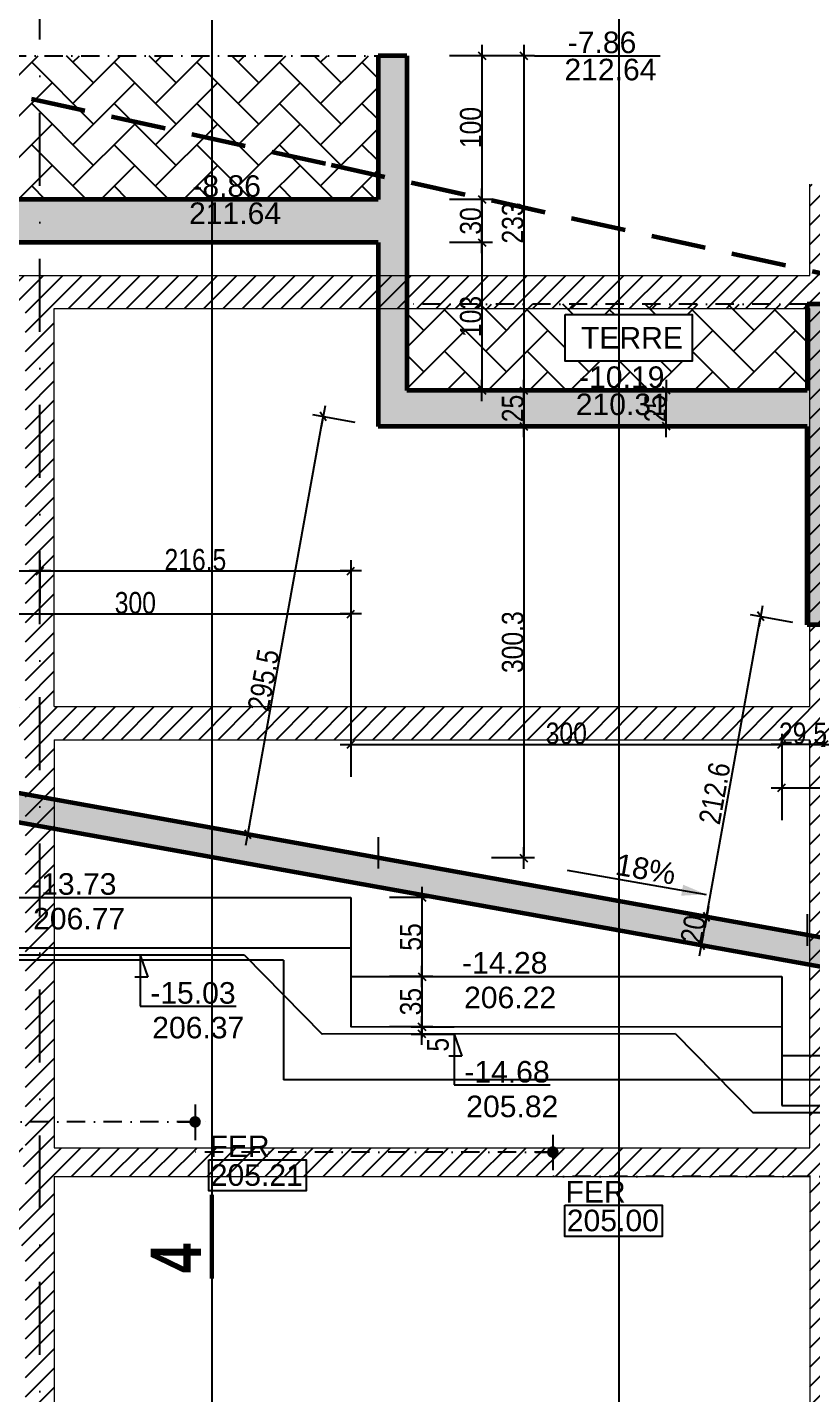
# Model space of a CAD drawing. Header units: millimetres. Extents: x -26249 to 60250, y -21218 to 23336.
# Drawn here: x 16061 to 16607, y 1401 to 2352 of the extents above; entities that cross this region are included whole.
import ezdxf
from ezdxf.enums import TextEntityAlignment as Align

# ---------------------------------------------------------------- set-up
doc = ezdxf.new("R2010")
doc.units = ezdxf.units.MM
doc.linetypes.add('CACHEX2', pattern=[19.05, 12.7, -6.35])
doc.linetypes.add('TIRETPTX2', pattern=[50.8, 25.4, -12.7, 0, -12.7])
for name, color, linetype in [('01-coupe soussol', 253, 'Continuous'), ('01_cote_gen', 4, 'Continuous'), ('01_linteaux', 2, 'Continuous'), ('01_poch_BN', 9, 'Continuous'), ('01_poch_murs', 253, 'Continuous'), ('01_texte', 230, 'Continuous'), ('AA_COTES', 2, 'Continuous')]:
    doc.layers.add(name, color=color, linetype=linetype)
doc.layers.add('01_murs_coup', color=5, linetype='Continuous', lineweight=60)
doc.styles.add('impact', font='impact.ttf')
doc.styles.add('MATTE_TXT', font='arial.ttf')
doc.styles.add('STYLE2', font='ARIALN.TTF')
doc.dimstyles.new('JB50', dxfattribs={"dimscale": 0.1, "dimtxt": 150, "dimasz": 15, "dimexe": 0.1, "dimexo": 0.1, "dimgap": 0.09, "dimtad": 1, "dimdec": 1, "dimdsep": 46, "dimtxsty": 'STYLE2', "dimblk1": 'BOND_G', "dimblk2": 'BOND_D', "dimsah": 1, "dimcen": 1.5, "dimdle": 0.01, "dimse1": 1, "dimse2": 1, "dimclrd": 4, "dimclre": 2, "dimclrt": 6, "dimazin": 2, "dimtfac": 2.333333, "dimtdec": 1, "dimtix": 1, "dimtmove": 2, "dimatfit": 3, "dimldrblk": 'BOND_G', "dimfxl": 1, "dimtolj": 1, "dimtzin": 0, "dimarcsym": 0})

# ---------------------------------------------------------------- blocks, each defined once
blk = doc.blocks.new('BOND_G')
at = {"layer": 'AA_COTES', "color": 0}
for p, q in [((0, -5), (0, 15)), ((5, 0), (-5, 0)), ((1.77, 1.77), (-1.77, -1.77))]:
    blk.add_line(p, q, dxfattribs=at)
blk = doc.blocks.new('BOND_D')
at = {"layer": 'AA_COTES', "color": 0}
for p, q in [((5, 0), (-5, 0)), ((-1.77, -1.77), (1.77, 1.77)), ((0, 5), (0, -15))]:
    blk.add_line(p, q, dxfattribs=at)
blk = doc.blocks.new('*D996')
at = {"layer": '01_cote_gen', "color": 4, "lineweight": -2, "transparency": 16777216}
blk.add_line((15987.55, 1943.68), (16284.55, 1943.68), dxfattribs=at)
at = {"layer": 'Defpoints', "color": 0, "transparency": 16777216}
for p in [(15986.05, 1951.14), (16286.05, 1943.68), (16286.05, 1746.33)]:
    blk.add_point(p, dxfattribs=at)
at = {"layer": '01_cote_gen', "color": 4, "lineweight": -2, "transparency": 16777216, "xscale": 1.5, "yscale": 1.5, "zscale": 1.5, "rotation": 180}
blk.add_blockref('BOND_G', (15986.05, 1943.68), dxfattribs=at)
at = {"layer": '01_cote_gen', "color": 4, "lineweight": -2, "transparency": 16777216, "xscale": 1.5, "yscale": 1.5, "zscale": 1.5}
blk.add_blockref('BOND_D', (16286.05, 1943.68), dxfattribs=at)
at = {"layer": '01_cote_gen', "color": 6, "transparency": 16777216, "insert": (16136.05, 1951.34), "char_height": 15, "attachment_point": 5, "style": 'STYLE2'}
blk.add_mtext('\\A1;300', dxfattribs=at)
blk = doc.blocks.new('*D999')
at = {"layer": '01_cote_gen', "color": 4, "lineweight": -2, "transparency": 16777216}
blk.add_line((16287.55, 1852.82), (16584.55, 1852.82), dxfattribs=at)
at = {"layer": 'Defpoints', "color": 0, "transparency": 16777216}
for p in [(16286.05, 1921.18), (16586.05, 1852.82), (16586.05, 1691.46)]:
    blk.add_point(p, dxfattribs=at)
at = {"layer": '01_cote_gen', "color": 4, "lineweight": -2, "transparency": 16777216, "xscale": 1.5, "yscale": 1.5, "zscale": 1.5, "rotation": 180}
blk.add_blockref('BOND_G', (16286.05, 1852.82), dxfattribs=at)
at = {"layer": '01_cote_gen', "color": 4, "lineweight": -2, "transparency": 16777216, "xscale": 1.5, "yscale": 1.5, "zscale": 1.5}
blk.add_blockref('BOND_D', (16586.05, 1852.82), dxfattribs=at)
at = {"layer": '01_cote_gen', "color": 6, "transparency": 16777216, "insert": (16436.05, 1860.48), "char_height": 15, "attachment_point": 5, "style": 'STYLE2'}
blk.add_mtext('\\A1;300', dxfattribs=at)
blk = doc.blocks.new('*D1000')
at = {"layer": '01_cote_gen', "color": 4, "lineweight": -2, "transparency": 16777216}
blk.add_line((16587.55, 1822.71), (16884.55, 1822.71), dxfattribs=at)
at = {"layer": 'Defpoints', "color": 0, "transparency": 16777216}
for p in [(16586.05, 1830.32), (16886.05, 1822.71), (16886.05, 1636.6)]:
    blk.add_point(p, dxfattribs=at)
at = {"layer": '01_cote_gen', "color": 4, "lineweight": -2, "transparency": 16777216, "xscale": 1.5, "yscale": 1.5, "zscale": 1.5, "rotation": 180}
blk.add_blockref('BOND_G', (16586.05, 1822.71), dxfattribs=at)
at = {"layer": '01_cote_gen', "color": 4, "lineweight": -2, "transparency": 16777216, "xscale": 1.5, "yscale": 1.5, "zscale": 1.5}
blk.add_blockref('BOND_D', (16886.05, 1822.71), dxfattribs=at)
at = {"layer": '01_cote_gen', "color": 6, "transparency": 16777216, "insert": (16757.89, 1830.38), "char_height": 15, "attachment_point": 5, "style": 'STYLE2'}
blk.add_mtext('\\A1;300', dxfattribs=at)
blk = doc.blocks.new('*D1022')
at = {"layer": '01_cote_gen', "color": 4, "lineweight": -2, "transparency": 16777216}
for p, q in [((16584.55, 1852.82), (16583.05, 1852.82)), ((16615.65, 1852.82), (16586.05, 1852.82)), ((16617.15, 1852.82), (16618.65, 1852.82))]:
    blk.add_line(p, q, dxfattribs=at)
at = {"layer": 'Defpoints', "color": 0, "transparency": 16777216}
for p in [(16586.05, 1852.82), (16586.05, 1831.3), (16615.65, 1831.3)]:
    blk.add_point(p, dxfattribs=at)
at = {"layer": '01_cote_gen', "color": 4, "lineweight": -2, "transparency": 16777216, "xscale": 1.5, "yscale": 1.5, "zscale": 1.5}
blk.add_blockref('BOND_D', (16586.05, 1852.82), dxfattribs=at)
at = {"layer": '01_cote_gen', "color": 4, "lineweight": -2, "transparency": 16777216, "xscale": 1.5, "yscale": 1.5, "zscale": 1.5, "rotation": 180}
blk.add_blockref('BOND_G', (16615.65, 1852.82), dxfattribs=at)
at = {"layer": '01_cote_gen', "color": 6, "transparency": 16777216, "insert": (16600.85, 1860.48), "char_height": 15, "attachment_point": 5, "style": 'STYLE2'}
blk.add_mtext('\\A1;29.5', dxfattribs=at)
blk = doc.blocks.new('*D1024')
at = {"layer": '01_cote_gen', "color": 4, "lineweight": -2, "transparency": 16777216}
blk.add_line((15987.55, 1973.64), (16068.15, 1973.64), dxfattribs=at)
at = {"layer": 'Defpoints', "color": 0, "transparency": 16777216}
for p in [(16069.65, 1973.64), (15986.05, 1921.18), (16069.65, -215.43)]:
    blk.add_point(p, dxfattribs=at)
at = {"layer": '01_cote_gen', "color": 4, "lineweight": -2, "transparency": 16777216, "xscale": 1.5, "yscale": 1.5, "zscale": 1.5, "rotation": 180}
blk.add_blockref('BOND_G', (15986.05, 1973.64), dxfattribs=at)
at = {"layer": '01_cote_gen', "color": 4, "lineweight": -2, "transparency": 16777216, "xscale": 1.5, "yscale": 1.5, "zscale": 1.5}
blk.add_blockref('BOND_D', (16069.65, 1973.64), dxfattribs=at)
at = {"layer": '01_cote_gen', "color": 6, "transparency": 16777216, "insert": (16027.85, 1981.31), "char_height": 15, "attachment_point": 5, "style": 'STYLE2'}
blk.add_mtext('\\A1;83.5', dxfattribs=at)
blk = doc.blocks.new('*D1025')
at = {"layer": '01_cote_gen', "color": 4, "lineweight": -2, "transparency": 16777216}
blk.add_line((16071.15, 1973.64), (16284.55, 1973.64), dxfattribs=at)
at = {"layer": 'Defpoints', "color": 0, "transparency": 16777216}
for p in [(16286.05, 1973.64), (16069.65, 1966.14), (16286.05, 1910)]:
    blk.add_point(p, dxfattribs=at)
at = {"layer": '01_cote_gen', "color": 4, "lineweight": -2, "transparency": 16777216, "xscale": 1.5, "yscale": 1.5, "zscale": 1.5, "rotation": 180}
blk.add_blockref('BOND_G', (16069.65, 1973.64), dxfattribs=at)
at = {"layer": '01_cote_gen', "color": 4, "lineweight": -2, "transparency": 16777216, "xscale": 1.5, "yscale": 1.5, "zscale": 1.5}
blk.add_blockref('BOND_D', (16286.05, 1973.64), dxfattribs=at)
at = {"layer": '01_cote_gen', "color": 6, "transparency": 16777216, "insert": (16177.85, 1981.31), "char_height": 15, "attachment_point": 5, "style": 'STYLE2'}
blk.add_mtext('\\A1;216.5', dxfattribs=at)
blk = doc.blocks.new('*D1035')
at = {"layer": '01_cote_gen', "color": 4, "lineweight": -2, "transparency": 16777216}
blk.add_line((16335.59, 1744.83), (16335.59, 1692.83), dxfattribs=at)
at = {"layer": 'Defpoints', "color": 0, "transparency": 16777216}
for p in [(16286.05, 1746.33), (16286.08, 1691.33), (16335.59, 1691.33)]:
    blk.add_point(p, dxfattribs=at)
at = {"layer": '01_cote_gen', "color": 4, "lineweight": -2, "transparency": 16777216, "xscale": 1.5, "yscale": 1.5, "zscale": 1.5}
for name, p, rotation in [('BOND_G', (16335.59, 1746.33), 90), ('BOND_D', (16335.59, 1691.33), 270)]:
    blk.add_blockref(name, p, dxfattribs=dict(at, rotation=rotation))
at = {"layer": '01_cote_gen', "color": 6, "transparency": 16777216, "insert": (16327.95, 1718.83), "char_height": 15, "attachment_point": 5, "rotation": 90, "style": 'STYLE2'}
blk.add_mtext('\\A1;55', dxfattribs=at)
blk = doc.blocks.new('*D1033')
at = {"layer": '01_cote_gen', "color": 4, "lineweight": -2, "transparency": 16777216}
blk.add_line((16335.59, 1689.83), (16335.59, 1657.83), dxfattribs=at)
at = {"layer": 'Defpoints', "color": 0, "transparency": 16777216}
for p in [(16321.78, 1691.33), (16326.03, 1656.33), (16335.59, 1656.33)]:
    blk.add_point(p, dxfattribs=at)
at = {"layer": '01_cote_gen', "color": 4, "lineweight": -2, "transparency": 16777216, "xscale": 1.5, "yscale": 1.5, "zscale": 1.5}
for name, p, rotation in [('BOND_G', (16335.59, 1691.33), 90), ('BOND_D', (16335.59, 1656.33), 270)]:
    blk.add_blockref(name, p, dxfattribs=dict(at, rotation=rotation))
at = {"layer": '01_cote_gen', "color": 6, "transparency": 16777216, "insert": (16327.92, 1673.83), "char_height": 15, "attachment_point": 5, "rotation": 90, "style": 'STYLE2'}
blk.add_mtext('\\A1;35', dxfattribs=at)
blk = doc.blocks.new('*D1034')
at = {"layer": '01_cote_gen', "color": 4, "lineweight": -2, "transparency": 16777216}
blk.add_line((16335.59, 1652.83), (16335.59, 1654.83), dxfattribs=at)
at = {"layer": 'Defpoints', "color": 0, "transparency": 16777216}
for p in [(16335.59, 1656.33), (16340.86, 1656.33), (16340.86, 1651.33)]:
    blk.add_point(p, dxfattribs=at)
at = {"layer": '01_cote_gen', "color": 4, "lineweight": -2, "transparency": 16777216, "xscale": 1.5, "yscale": 1.5, "zscale": 1.5}
for name, p, rotation in [('BOND_D', (16335.59, 1656.33), 90), ('BOND_G', (16335.59, 1651.33), 270)]:
    blk.add_blockref(name, p, dxfattribs=dict(at, rotation=rotation))
at = {"layer": '01_cote_gen', "color": 6, "transparency": 16777216, "insert": (16346.8, 1643.88), "char_height": 15, "attachment_point": 5, "rotation": 90, "style": 'STYLE2'}
blk.add_mtext('\\A1;5', dxfattribs=at)
blk = doc.blocks.new('*D1038')
at = {"layer": '01_cote_gen', "color": 4, "lineweight": -2, "transparency": 16777216}
blk.add_line((16635.59, 1689.96), (16635.59, 1637.96), dxfattribs=at)
at = {"layer": 'Defpoints', "color": 0, "transparency": 16777216}
for p in [(16586.05, 1691.46), (16586.08, 1636.46), (16635.59, 1636.46)]:
    blk.add_point(p, dxfattribs=at)
at = {"layer": '01_cote_gen', "color": 4, "lineweight": -2, "transparency": 16777216, "xscale": 1.5, "yscale": 1.5, "zscale": 1.5}
for name, p, rotation in [('BOND_G', (16635.59, 1691.46), 90), ('BOND_D', (16635.59, 1636.46), 270)]:
    blk.add_blockref(name, p, dxfattribs=dict(at, rotation=rotation))
at = {"layer": '01_cote_gen', "color": 6, "transparency": 16777216, "insert": (16627.95, 1663.96), "char_height": 15, "attachment_point": 5, "rotation": 90, "style": 'STYLE2'}
blk.add_mtext('\\A1;55', dxfattribs=at)
blk = doc.blocks.new('*D1126')
at = {"layer": '01_cote_gen', "color": 4, "lineweight": -2, "transparency": 16777216}
blk.add_line((16406.45, 2330.67), (16406.45, 2100.67), dxfattribs=at)
at = {"layer": 'Defpoints', "color": 0, "transparency": 16777216}
for p in [(16325.09, 2332.17), (16377.29, 2099.17), (16406.45, 2099.17)]:
    blk.add_point(p, dxfattribs=at)
at = {"layer": '01_cote_gen', "color": 4, "lineweight": -2, "transparency": 16777216, "xscale": 1.5, "yscale": 1.5, "zscale": 1.5}
for name, p, rotation in [('BOND_G', (16406.45, 2332.17), 90), ('BOND_D', (16406.45, 2099.17), 270)]:
    blk.add_blockref(name, p, dxfattribs=dict(at, rotation=rotation))
at = {"layer": '01_cote_gen', "color": 6, "transparency": 16777216, "insert": (16398.78, 2215.75), "char_height": 15, "attachment_point": 5, "rotation": 90, "style": 'STYLE2'}
blk.add_mtext('\\A1;233', dxfattribs=at)
blk = doc.blocks.new('*D1127')
at = {"layer": '01_cote_gen', "color": 4, "lineweight": -2, "transparency": 16777216}
blk.add_line((16377.29, 2330.67), (16377.29, 2233.67), dxfattribs=at)
at = {"layer": 'Defpoints', "color": 0, "transparency": 16777216}
for p in [(16325.09, 2332.17), (16305.09, 2232.17), (16377.29, 2232.17)]:
    blk.add_point(p, dxfattribs=at)
at = {"layer": '01_cote_gen', "color": 4, "lineweight": -2, "transparency": 16777216, "xscale": 1.5, "yscale": 1.5, "zscale": 1.5}
for name, p, rotation in [('BOND_G', (16377.29, 2332.17), 90), ('BOND_D', (16377.29, 2232.17), 270)]:
    blk.add_blockref(name, p, dxfattribs=dict(at, rotation=rotation))
at = {"layer": '01_cote_gen', "color": 6, "transparency": 16777216, "insert": (16369.62, 2282.17), "char_height": 15, "attachment_point": 5, "rotation": 90, "style": 'STYLE2'}
blk.add_mtext('\\A1;100', dxfattribs=at)
blk = doc.blocks.new('*D1128')
at = {"layer": '01_cote_gen', "color": 4, "lineweight": -2, "transparency": 16777216}
blk.add_line((16377.29, 2230.67), (16377.29, 2203.67), dxfattribs=at)
at = {"layer": 'Defpoints', "color": 0, "transparency": 16777216}
for p in [(16354.79, 2232.17), (16305.09, 2202.17), (16377.29, 2202.17)]:
    blk.add_point(p, dxfattribs=at)
at = {"layer": '01_cote_gen', "color": 4, "lineweight": -2, "transparency": 16777216, "xscale": 1.5, "yscale": 1.5, "zscale": 1.5}
for name, p, rotation in [('BOND_G', (16377.29, 2232.17), 90), ('BOND_D', (16377.29, 2202.17), 270)]:
    blk.add_blockref(name, p, dxfattribs=dict(at, rotation=rotation))
at = {"layer": '01_cote_gen', "color": 6, "transparency": 16777216, "insert": (16369.62, 2217.17), "char_height": 15, "attachment_point": 5, "rotation": 90, "style": 'STYLE2'}
blk.add_mtext('\\A1;30', dxfattribs=at)
blk = doc.blocks.new('*D1129')
at = {"layer": '01_cote_gen', "color": 4, "lineweight": -2, "transparency": 16777216}
blk.add_line((16377.29, 2200.67), (16377.29, 2100.67), dxfattribs=at)
at = {"layer": 'Defpoints', "color": 0, "transparency": 16777216}
for p in [(16354.79, 2202.17), (16354.79, 2099.17), (16377.29, 2099.17)]:
    blk.add_point(p, dxfattribs=at)
at = {"layer": '01_cote_gen', "color": 4, "lineweight": -2, "transparency": 16777216, "xscale": 1.5, "yscale": 1.5, "zscale": 1.5}
for name, p, rotation in [('BOND_G', (16377.29, 2202.17), 90), ('BOND_D', (16377.29, 2099.17), 270)]:
    blk.add_blockref(name, p, dxfattribs=dict(at, rotation=rotation))
at = {"layer": '01_cote_gen', "color": 6, "transparency": 16777216, "insert": (16369.62, 2150.67), "char_height": 15, "attachment_point": 5, "rotation": 90, "style": 'STYLE2'}
blk.add_mtext('\\A1;103', dxfattribs=at)
blk = doc.blocks.new('*D1130')
at = {"layer": '01_cote_gen', "color": 4, "lineweight": -2, "transparency": 16777216}
blk.add_line((16406.45, 2097.67), (16406.45, 2075.67), dxfattribs=at)
at = {"layer": 'Defpoints', "color": 0, "transparency": 16777216}
for p in [(16393.89, 2099.17), (16393.89, 2074.17), (16406.45, 2074.17)]:
    blk.add_point(p, dxfattribs=at)
at = {"layer": '01_cote_gen', "color": 4, "lineweight": -2, "transparency": 16777216, "xscale": 1.5, "yscale": 1.5, "zscale": 1.5}
for name, p, rotation in [('BOND_G', (16406.45, 2099.17), 90), ('BOND_D', (16406.45, 2074.17), 270)]:
    blk.add_blockref(name, p, dxfattribs=dict(at, rotation=rotation))
at = {"layer": '01_cote_gen', "color": 6, "transparency": 16777216, "insert": (16398.78, 2086.67), "char_height": 15, "attachment_point": 5, "rotation": 90, "style": 'STYLE2'}
blk.add_mtext('\\A1;25', dxfattribs=at)
blk = doc.blocks.new('*D1131')
at = {"layer": '01_cote_gen', "color": 4, "lineweight": -2, "transparency": 16777216}
blk.add_line((16689.96, 2157.67), (16689.96, 2100.67), dxfattribs=at)
at = {"layer": 'Defpoints', "color": 0, "transparency": 16777216}
for p in [(16439.78, 2159.17), (16551.55, 2099.17), (16689.96, 2099.17)]:
    blk.add_point(p, dxfattribs=at)
at = {"layer": '01_cote_gen', "color": 4, "lineweight": -2, "transparency": 16777216, "xscale": 1.5, "yscale": 1.5, "zscale": 1.5}
for name, p, rotation in [('BOND_G', (16689.96, 2159.17), 90), ('BOND_D', (16689.96, 2099.17), 270)]:
    blk.add_blockref(name, p, dxfattribs=dict(at, rotation=rotation))
at = {"layer": '01_cote_gen', "color": 6, "transparency": 16777216, "insert": (16682.29, 2129.17), "char_height": 15, "attachment_point": 5, "rotation": 90, "style": 'STYLE2'}
blk.add_mtext('\\A1;60', dxfattribs=at)
blk = doc.blocks.new('*D1132')
at = {"layer": '01_cote_gen', "color": 4, "lineweight": -2, "transparency": 16777216}
blk.add_line((16689.96, 2097.67), (16689.96, 2075.67), dxfattribs=at)
at = {"layer": 'Defpoints', "color": 0, "transparency": 16777216}
for p in [(16667.46, 2099.17), (16581.8, 2074.17), (16689.96, 2074.17)]:
    blk.add_point(p, dxfattribs=at)
at = {"layer": '01_cote_gen', "color": 4, "lineweight": -2, "transparency": 16777216, "xscale": 1.5, "yscale": 1.5, "zscale": 1.5}
for name, p, rotation in [('BOND_G', (16689.96, 2099.17), 90), ('BOND_D', (16689.96, 2074.17), 270)]:
    blk.add_blockref(name, p, dxfattribs=dict(at, rotation=rotation))
at = {"layer": '01_cote_gen', "color": 6, "transparency": 16777216, "insert": (16682.29, 2086.67), "char_height": 15, "attachment_point": 5, "rotation": 90, "style": 'STYLE2'}
blk.add_mtext('\\A1;25', dxfattribs=at)
blk = doc.blocks.new('*D1165')
at = {"layer": '01_cote_gen', "color": 4, "lineweight": -2, "transparency": 16777216}
blk.add_line((16719.57, 1934.67), (16719.57, 1721.65), dxfattribs=at)
at = {"layer": 'Defpoints', "color": 0, "transparency": 16777216}
for p in [(16697.07, 1936.17), (16603.65, 1720.15), (16719.57, 1720.15)]:
    blk.add_point(p, dxfattribs=at)
at = {"layer": '01_cote_gen', "color": 4, "lineweight": -2, "transparency": 16777216, "xscale": 1.5, "yscale": 1.5, "zscale": 1.5}
for name, p, rotation in [('BOND_G', (16719.57, 1936.17), 90), ('BOND_D', (16719.57, 1720.15), 270)]:
    blk.add_blockref(name, p, dxfattribs=dict(at, rotation=rotation))
at = {"layer": '01_cote_gen', "color": 6, "transparency": 16777216, "insert": (16711.9, 1804.85), "char_height": 15, "attachment_point": 5, "rotation": 90, "style": 'STYLE2'}
blk.add_mtext('\\A1;216', dxfattribs=at)
blk = doc.blocks.new('*D1166')
at = {"layer": '01_cote_gen', "color": 4, "lineweight": -2, "transparency": 16777216}
blk.add_line((16533.96, 1734.22), (16571.08, 1940.5), dxfattribs=at)
at = {"layer": 'Defpoints', "color": 0, "transparency": 16777216}
for p in [(16571.35, 1941.98), (16603.65, 1936.17), (16566, 1726.93)]:
    blk.add_point(p, dxfattribs=at)
at = {"layer": '01_cote_gen', "color": 4, "lineweight": -2, "transparency": 16777216, "xscale": 1.5, "yscale": 1.5, "zscale": 1.5}
for name, p, rotation in [('BOND_D', (16571.35, 1941.98), 79.79862876551576), ('BOND_G', (16533.7, 1732.74), 259.7986287655157)]:
    blk.add_blockref(name, p, dxfattribs=dict(at, rotation=rotation))
at = {"layer": '01_cote_gen', "color": 6, "transparency": 16777216, "insert": (16539.36, 1818.85), "char_height": 15, "attachment_point": 5, "rotation": 79.79863, "style": 'STYLE2'}
blk.add_mtext('\\A1;212.6', dxfattribs=at)
blk = doc.blocks.new('*D1167')
at = {"layer": '01_cote_gen', "color": 4, "lineweight": -2, "transparency": 16777216}
blk.add_line((16406.45, 2072.67), (16406.45, 1775.38), dxfattribs=at)
at = {"layer": 'Defpoints', "color": 0, "transparency": 16777216}
for p in [(16305.09, 2074.17), (16305.09, 1773.88), (16406.45, 1773.88)]:
    blk.add_point(p, dxfattribs=at)
at = {"layer": '01_cote_gen', "color": 4, "lineweight": -2, "transparency": 16777216, "xscale": 1.5, "yscale": 1.5, "zscale": 1.5}
for name, p, rotation in [('BOND_G', (16406.45, 2074.17), 90), ('BOND_D', (16406.45, 1773.88), 270)]:
    blk.add_blockref(name, p, dxfattribs=dict(at, rotation=rotation))
at = {"layer": '01_cote_gen', "color": 6, "transparency": 16777216, "insert": (16398.78, 1924.02), "char_height": 15, "attachment_point": 5, "rotation": 90, "style": 'STYLE2'}
blk.add_mtext('\\A1;300.3', dxfattribs=at)
blk = doc.blocks.new('*D1168')
at = {"layer": '01_cote_gen', "color": 4, "lineweight": -2, "transparency": 16777216}
blk.add_line((16214.68, 1791.67), (16266.49, 2079.59), dxfattribs=at)
at = {"layer": 'Defpoints', "color": 0, "transparency": 16777216}
for p in [(16266.76, 2081.06), (16305.09, 2074.17), (16252.74, 1783.3)]:
    blk.add_point(p, dxfattribs=at)
at = {"layer": '01_cote_gen', "color": 4, "lineweight": -2, "transparency": 16777216, "xscale": 1.5, "yscale": 1.5, "zscale": 1.5}
for name, p, rotation in [('BOND_D', (16266.76, 2081.06), 79.79862876551597), ('BOND_G', (16214.41, 1790.2), 259.798628765516)]:
    blk.add_blockref(name, p, dxfattribs=dict(at, rotation=rotation))
at = {"layer": '01_cote_gen', "color": 6, "transparency": 16777216, "insert": (16225.27, 1897.56), "char_height": 15, "attachment_point": 5, "rotation": 79.79863, "style": 'STYLE2'}
blk.add_mtext('\\A1;295.5', dxfattribs=at)
blk = doc.blocks.new('*D1341')
at = {"layer": '01_cote_gen', "color": 4, "lineweight": -2, "transparency": 16777216}
blk.add_line((16530.42, 1714.53), (16533.43, 1731.26), dxfattribs=at)
at = {"layer": 'Defpoints', "color": 0, "transparency": 16777216}
for p in [(16533.7, 1732.74), (16542.87, 1731.09), (16539.32, 1711.41)]:
    blk.add_point(p, dxfattribs=at)
at = {"layer": '01_cote_gen', "color": 4, "lineweight": -2, "transparency": 16777216, "xscale": 1.5, "yscale": 1.5, "zscale": 1.5}
for name, p, rotation in [('BOND_D', (16533.7, 1732.74), 79.7986287655057), ('BOND_G', (16530.15, 1713.06), 259.7986287655057)]:
    blk.add_blockref(name, p, dxfattribs=dict(at, rotation=rotation))
at = {"layer": '01_cote_gen', "color": 6, "transparency": 16777216, "insert": (16524.38, 1724.26), "char_height": 15, "attachment_point": 5, "rotation": 79.79863, "style": 'STYLE2'}
blk.add_mtext('\\A1;20', dxfattribs=at)
blk = doc.blocks.new('*D1677')
at = {"layer": '01_cote_gen', "color": 4, "lineweight": -2, "transparency": 16777216}
blk.add_line((16505.66, 2075.67), (16505.66, 2097.67), dxfattribs=at)
at = {"layer": 'Defpoints', "color": 0, "transparency": 16777216}
for p in [(16505.66, 2099.17), (16541.71, 2099.17), (16541.71, 2074.17)]:
    blk.add_point(p, dxfattribs=at)
at = {"layer": '01_cote_gen', "color": 4, "lineweight": -2, "transparency": 16777216, "xscale": 1.5, "yscale": 1.5, "zscale": 1.5}
for name, p, rotation in [('BOND_D', (16505.66, 2099.17), 90), ('BOND_G', (16505.66, 2074.17), 270)]:
    blk.add_blockref(name, p, dxfattribs=dict(at, rotation=rotation))
at = {"layer": '01_cote_gen', "color": 6, "transparency": 16777216, "insert": (16497.99, 2086.67), "char_height": 15, "attachment_point": 5, "rotation": 90, "style": 'STYLE2'}
blk.add_mtext('\\A1;25', dxfattribs=at)

msp = doc.modelspace()

# ---------------------------------------------------------------- hatches: boundary and pattern name
at = {"layer": '01-coupe soussol'}
h = msp.add_hatch(dxfattribs=at)
h.set_pattern_fill('ANSI31', color=256, scale=3)
h.set_pattern_definition([(45, (-13484.1425, 5706.199), (-6.735192, 6.735192), [])])
h.paths.add_polyline_path([(14178.055, 1572.168), (13828.381, 1572.168), (13828.381, 1559.168), (14178.055, 1559.168)])
h.paths.add_polyline_path([(14604.055, 1572.168), (14196.055, 1572.168), (14196.055, 1559.168), (14604.055, 1559.168)])
h.paths.add_polyline_path([(14221.184, 1539.168), (14151.184, 1539.168), (14151.184, 1504.168), (14221.184, 1504.168)])
h.paths.add_polyline_path([(14579.184, 1539.168), (14221.184, 1539.168), (14221.184, 1504.168), (14579.184, 1504.168)])
h.paths.add_polyline_path([(15166.978, 1539.168), (14649.184, 1539.168), (14649.184, 1504.168), (15166.978, 1504.168)])
h.paths.add_polyline_path([(15180.978, 1572.168), (14624.055, 1572.168), (14624.055, 1559.168), (15180.978, 1559.168)])
h.paths.add_polyline_path([(15779.845, 1572.168), (15222.978, 1572.168), (15222.978, 1559.168), (15779.845, 1559.168)], flags=17)
h.paths.add_polyline_path([(15754.974, 1539.168), (15236.978, 1539.168), (15236.978, 1504.168), (15754.974, 1504.168)], flags=17)
h.paths.add_polyline_path([(15824.974, 1539.168), (15754.974, 1539.168), (15754.974, 1504.168), (15824.974, 1504.168)], flags=17)
h.paths.add_polyline_path([(16059.574, 1539.168), (15824.974, 1539.168), (15824.974, 1504.168), (16059.574, 1504.168)], flags=17)
h.paths.add_polyline_path([(16059.574, 1572.168), (15799.845, 1572.168), (15799.845, 1559.168), (16059.574, 1559.168)], flags=17)
h.paths.add_polyline_path([(18803.574, 2172.168), (18803.574, 2242.819), (18787.574, 2242.819), (18787.574, 2172.168), (18054.574, 2172.168), (18054.574, 2242.819), (18036.574, 2242.819), (18036.574, 2172.168), (17435.574, 2172.168), (17435.574, 2242.819), (17419.574, 2242.819), (17419.574, 2167.168), (17111.574, 2167.168), (17111.574, 2197.168), (17091.574, 2197.168), (17091.574, 2167.168), (16623.574, 2167.168), (16623.574, 2242.819), (16605.574, 2242.819), (16605.574, 2179.168), (15799.978, 2179.168), (15799.978, 2242.819), (15779.978, 2242.819), (15779.978, 2179.168), (15218.978, 2179.168), (15218.978, 2242.819), (15202.978, 2242.819), (15202.978, 2179.168), (15202.978, 1879.168), (15202.978, 1539.168), (15222.978, 1539.168), (15222.978, 1856.168), (15779.845, 1856.168), (15779.845, 1539.168), (15799.845, 1539.168), (15799.845, 1856.168), (16059.574, 1856.168), (16059.574, 1239.168), (16079.574, 1239.168), (16079.574, 1552.168), (16605.574, 1552.168), (16605.574, 1272.168), (16625.574, 1272.168), (16625.574, 1552.168), (17139.574, 1552.168), (17139.574, 1272.168), (17159.574, 1272.168), (17159.574, 1552.168), (17419.575, 1552.168), (17419.575, 1272.168), (17439.575, 1272.168), (17439.575, 1552.168), (18028.584, 1552.168), (18028.584, 1239.168), (18053.584, 1239.168), (18053.584, 1552.168), (18783.574, 1552.168), (18783.574, 1239.168), (18803.574, 1239.168), (18803.574, 1552.168), (18803.574, 1572.168)])
h.paths.add_polyline_path([(15799.574, 1879.168), (15799.574, 2156.168), (16059.574, 2156.168), (16059.574, 1879.168)], flags=16)
h.paths.add_polyline_path([(15779.574, 1879.168), (15222.978, 1879.168), (15222.978, 2156.168), (15779.574, 2156.168)], flags=16)
h.paths.add_polyline_path([(16079.574, 1856.168), (16605.574, 1856.168), (16605.574, 1572.168), (16079.574, 1572.168)], flags=16)
h.paths.add_polyline_path([(16079.574, 1879.168), (16079.574, 2156.168), (16605.574, 2156.168), (16605.574, 1879.168)], flags=16)
h.paths.add_polyline_path([(16625.574, 1856.168), (17139.574, 1856.168), (17139.574, 1572.168), (16625.574, 1572.168)], flags=16)
h.paths.add_polyline_path([(16625.574, 1879.168), (16625.574, 2147.168), (17139.574, 2147.168), (17139.574, 1879.168)], flags=16)
h.paths.add_polyline_path([(17159.574, 1856.168), (17419.575, 1856.168), (17419.575, 1572.168), (17159.574, 1572.168)], flags=16)
h.paths.add_polyline_path([(17159.574, 1879.168), (17159.574, 2147.168), (17419.574, 2147.168), (17419.574, 1879.168), (17439.574, 1879.168), (17439.574, 2152.168), (18035.574, 2152.168), (18035.574, 1879.168)], flags=16)
h.paths.add_polyline_path([(17439.575, 1856.168), (18033.584, 1856.168), (18033.584, 1572.168), (17439.575, 1572.168)], flags=16)
h.paths.add_polyline_path([(18053.584, 1820.168), (18095.886, 1820.168), (18095.886, 1840.168), (18613.574, 1840.168), (18613.574, 1572.168), (18053.584, 1572.168)], flags=16)
h.paths.add_polyline_path([(18053.886, 1890.168), (18053.886, 2152.168), (18182.574, 2152.168), (18182.574, 1890.168)], flags=16)
h.paths.add_polyline_path([(18202.574, 1890.168), (18202.574, 2152.168), (18427.575, 2152.168), (18427.575, 1890.168)], flags=16)
h.paths.add_polyline_path([(18447.575, 1890.168), (18447.575, 2152.168), (18787.574, 2152.168), (18787.574, 1890.168)], flags=16)
h.paths.add_polyline_path([(18633.574, 1840.168), (18783.574, 1840.168), (18783.574, 1572.168), (18633.574, 1572.168)], flags=16)
at = {"layer": '01_poch_murs'}
h = msp.add_hatch(color=256, dxfattribs=at)
h.dxf.hatch_style = 1
h.paths.add_polyline_path([(16325.086, 2244.527), (16305.086, 2248.943), (16305.086, 2232.167), (15792.367, 2232.167), (15792.367, 2332.167), (15772.367, 2332.167), (15772.367, 2232.167), (15218.94, 2232.167), (15218.94, 2347.167), (15202.94, 2349.167), (15202.94, 2202.167), (16305.086, 2202.167), (16305.086, 2074.167), (16603.651, 2074.167), (16603.651, 1936.168), (17236.178, 1936.168), (17236.178, 1822.168), (18502.219, 1822.168), (18328.49, 1847.168), (17439.651, 1847.168), (17439.651, 1892.168), (17419.651, 1892.168), (17419.651, 1847.168), (17256.178, 1847.168), (17256.178, 2025.168), (17236.178, 2025.168), (17236.178, 1961.168), (16623.651, 1961.168), (16623.651, 2159.167), (16603.651, 2159.167), (16603.651, 2099.167), (16325.086, 2099.167)])
h.paths.add_polyline_path([(16325.086, 2332.167), (16305.086, 2332.167), (16305.086, 2248.943), (16325.086, 2244.527)], flags=17)
h.paths.add_polyline_path([(18803.65, 1892.168), (18787.651, 1892.168), (18787.651, 1847.168), (18328.49, 1847.168), (18502.219, 1822.168), (18787.651, 1822.168), (18787.651, 1781.094), (18803.65, 1778.791)])
h.paths.add_polyline_path([(18803.65, 1778.791), (18787.651, 1781.094), (18787.651, 1674.206), (18803.65, 1674.206)])
h.paths.add_polyline_path([(18046.95, 1572.168), (17425.991, 1572.168), (15719.991, 1879.168), (15202.94, 1879.168), (15202.94, 1859.168), (15718.206, 1859.168), (17424.206, 1552.168), (18045.165, 1552.168), (18803.65, 1415.644), (18803.65, 1435.965)])
h = msp.add_hatch(dxfattribs=at)
h.set_pattern_fill('AR-HBONE', color=256, scale=0.2)
h.paths.add_polyline_path([(16069.651, 2300.814), (15927.292, 2332.167), (15792.367, 2332.167), (15792.367, 2232.167), (16069.651, 2232.167)])
h.paths.add_polyline_path([(15966.459, 2284.179), (16055.05, 2284.179), (16055.05, 2251.885), (15966.459, 2251.885)], flags=16)
h.paths.add_polyline_path([(16305.086, 2332.167), (16069.651, 2332.167), (16069.651, 2300.814), (16272.362, 2256.168), (16305.086, 2248.943)])
h.paths.add_polyline_path([(16069.651, 2332.167), (15927.292, 2332.167), (16069.651, 2300.814)], flags=17)
h.paths.add_polyline_path([(16069.651, 2300.814), (16069.651, 2232.167), (16305.086, 2232.167), (16305.086, 2248.943), (16272.362, 2256.168)])
h.paths.add_polyline_path([(15973.755, 2256.828), (16052.275, 2256.828), (16052.275, 2279.328), (15973.755, 2279.328)], flags=8)
h.paths.add_polyline_path([(16171.906, 2229.856), (16227.327, 2229.856), (16227.327, 2252.832), (16171.906, 2252.832)], flags=9)
h = msp.add_hatch(dxfattribs=at)
h.set_pattern_fill('AR-HBONE', color=256, scale=0.2)
h.paths.add_polyline_path([(16603.651, 2159.167), (16325.086, 2159.167), (16325.086, 2099.167), (16603.651, 2099.167)])
h.paths.add_polyline_path([(16523.778, 2119.684), (16435.188, 2119.684), (16435.188, 2151.977), (16523.778, 2151.977)], flags=16)
h.paths.add_polyline_path([(16385.156, 2124.803), (16385.156, 2175.307), (16353.929, 2175.307), (16353.929, 2124.803)], flags=9)
h.paths.add_polyline_path([(16442.483, 2124.626), (16521.003, 2124.626), (16521.003, 2147.126), (16442.483, 2147.126)], flags=8)
h.paths.add_polyline_path([(16441.127, 2096.856), (16508.203, 2096.856), (16508.203, 2119.832), (16441.127, 2119.832)], flags=9)

# ---------------------------------------------------------------- linework, layer by layer
at = {"color": 5, "elevation": 517158665.099, "flags": 128}
for points in [[(16239.251, 1702.668), (15986.725, 1702.668)], [(16239.251, 1702.668), (16239.251, 1619.468)], [(16722.645, 1619.468), (16239.251, 1619.468)]]:
    msp.add_lwpolyline(points, dxfattribs=at)
at = {"layer": '01-coupe soussol', "lineweight": 5}
for p, q in [((16605.574, 2179.168), (16605.574, 2242.819)), ((15799.978, 2179.168), (16605.574, 2179.168)), ((16079.574, 1879.168), (16079.574, 2156.168)), ((16079.574, 2156.168), (16605.574, 2156.168)), ((16605.574, 1879.168), (16605.574, 2156.168)), ((16079.574, 1879.168), (16605.574, 1879.168)), ((16079.574, 1856.168), (16605.574, 1856.168)), ((16079.574, 1856.168), (16079.574, 1572.168)), ((16605.574, 1572.168), (16605.574, 1856.168)), ((16079.574, 1572.168), (16605.574, 1572.168)), ((16079.574, 1552.168), (16605.574, 1552.168)), ((16079.574, 1552.168), (16079.574, 1239.168)), ((16605.574, 1552.168), (16605.574, 1239.168))]:
    msp.add_line(p, q, dxfattribs=at)
at = {"layer": '01_cote_gen'}
msp.add_line((16286.055, 1921.176), (16286.055, 1860.317), dxfattribs=at)
at = {"layer": '01_cote_gen', "color": 2, "const_width": 4}
msp.add_lwpolyline([(16175.651, 1590.168, 1), (16179.651, 1590.168, 1)], format="xyb", close=True, dxfattribs=at)
at = {"layer": '01_linteaux', "linetype": 'TIRETPTX2', "ltscale": 2}
msp.add_line((16069.651, 4.299), (16069.651, 2533.912), dxfattribs=at)
at = {"layer": '01_linteaux', "linetype": 'TIRETPTX2', "ltscale": 0.5}
for p, q in [((15792.367, 2332.167), (16305.086, 2332.167)), ((16603.651, 2159.167), (16325.086, 2159.167))]:
    msp.add_line(p, q, dxfattribs=at)
at = {"layer": '01_linteaux'}
for p, q in [((15986.055, 1746.194), (16286.055, 1746.329)), ((16286.055, 1746.329), (16286.055, 1711.329)), ((16286.055, 1746.329), (16286.055, 1691.329)), ((16212.065, 1706.231), (15966.055, 1706.194)), ((15986.055, 1711.194), (16286.055, 1711.329)), ((16212.065, 1706.231), (16266.055, 1651.329)), ((16286.055, 1691.329), (16586.055, 1691.463)), ((16286.055, 1691.329), (16286.055, 1656.329)), ((16586.055, 1691.463), (16586.055, 1656.463)), ((16586.055, 1691.463), (16586.055, 1636.463)), ((16286.055, 1656.329), (16586.055, 1656.463)), ((16512.065, 1651.366), (16266.055, 1651.329)), ((16512.065, 1651.366), (16566.055, 1596.463)), ((16586.055, 1636.463), (16886.055, 1636.597)), ((16586.055, 1636.463), (16586.055, 1601.463)), ((16586.055, 1601.463), (16886.055, 1601.597)), ((16812.065, 1596.5), (16566.055, 1596.463))]:
    msp.add_line(p, q, dxfattribs=at)
at = {"layer": '01_linteaux', "color": 2, "linetype": 'TIRETPTX2', "ltscale": 2}
for points in [[(16177.651, 1602.262), (16177.651, 1578.075)], [(16426.651, 1581.262), (16426.651, 1557.075)]]:
    msp.add_lwpolyline(points, dxfattribs=at)
at = {"layer": '01_murs_coup'}
for p, q in [((16305.086, 2332.167), (16305.086, 2232.167)), ((16325.086, 2332.167), (16305.086, 2332.167)), ((16325.086, 2332.167), (16325.086, 2099.167)), ((16305.086, 2232.167), (15792.367, 2232.167)), ((16305.086, 2202.167), (15202.94, 2202.167)), ((16305.086, 2202.167), (16305.086, 2074.167)), ((16603.651, 2159.167), (16603.651, 2099.167)), ((16623.651, 2159.167), (16603.651, 2159.167)), ((16603.651, 2099.167), (16325.086, 2099.167)), ((16603.651, 2074.167), (16305.086, 2074.167)), ((16603.651, 1936.168), (16603.651, 2074.167)), ((17236.178, 1936.168), (16603.651, 1936.168)), ((17425.991, 1572.168), (15719.991, 1879.168)), ((17424.206, 1552.168), (15718.206, 1859.168))]:
    msp.add_line(p, q, dxfattribs=at)
at = {"layer": '01_murs_coup', "linetype": 'CACHEX2', "ltscale": 3}
msp.add_lwpolyline([(13488.026, 2849.444), (13898.276, 2756.168), (15673.022, 2388.168), (16272.362, 2256.168), (17563.166, 1971.168), (17904.593, 1908.168), (19739.166, 1644.168), (20425.516, 1537.168), (21080.455, 1438.298)], dxfattribs=at)
at = {"layer": '01_poch_BN'}
for p, q in [((16472.583, 2422.131), (16472.583, 1126.465)), ((16189.363, 2356.889), (16189.363, 1113.642))]:
    msp.add_line(p, q, dxfattribs=at)
at = {"layer": '01_poch_BN', "color": 5, "linetype": 'TIRETPTX2', "ltscale": 0.5}
for p, q in [((16177.651, 1590.168), (15974.055, 1590.168)), ((16177.651, 1590.168), (16177.651, 1569.168)), ((16426.651, 1569.168), (16177.651, 1569.168)), ((16426.651, 1569.168), (16426.651, 1552.168)), ((16682.651, 1552.168), (16426.651, 1552.168))]:
    msp.add_line(p, q, dxfattribs=at)
at = {"layer": '01_poch_BN', "color": 2, "linetype": 'TIRETPTX2', "ltscale": 0.5}
for p, q in [((16165.557, 1590.168), (16189.744, 1590.168)), ((16414.557, 1569.168), (16438.744, 1569.168))]:
    msp.add_line(p, q, dxfattribs=at)
at = {"layer": '01_poch_BN', "color": 2, "linetype": 'TIRETPTX2', "ltscale": 0.5, "const_width": 4}
msp.add_lwpolyline([(16424.651, 1569.168, 1), (16428.651, 1569.168, 1)], format="xyb", close=True, dxfattribs=at)
at = {"layer": '01_texte'}
for p, q in [((16413.95, 2332.167), (16501.39, 2332.167)), ((16305.086, 1788.42), (16305.086, 1766.448)), ((16436.609, 1765.302), (16533.49, 1748.503)), ((16603.651, 1734.692), (16603.651, 1712.721)), ((16139.499, 1706.194), (16144.771, 1690.875)), ((16139.499, 1706.194), (16139.499, 1670.746)), ((16144.771, 1690.875), (16135.656, 1690.875)), ((16139.499, 1670.746), (16206.3, 1670.746)), ((16358.093, 1651.329), (16363.365, 1636.009)), ((16358.093, 1651.329), (16358.093, 1615.881)), ((16363.365, 1636.009), (16354.251, 1636.009)), ((16358.093, 1615.881), (16424.894, 1615.881))]:
    msp.add_line(p, q, dxfattribs=at)
for points in [[(16435.188, 2151.977), (16523.778, 2151.977), (16523.778, 2119.684), (16435.188, 2119.684)], [(16187.127, 1563.689), (16254.904, 1563.689), (16254.904, 1542.085), (16187.127, 1542.085)], [(16434.973, 1532.093), (16502.75, 1532.093), (16502.75, 1510.49), (16434.973, 1510.49)]]:
    msp.add_lwpolyline(points, close=True, dxfattribs=at)
at = {"layer": '01_texte', "const_width": 3}
msp.add_lwpolyline([(16189.363, 1539.611), (16189.363, 1481.11)], dxfattribs=at)
at = {"layer": '01_texte'}
for points in [[(16533.49, 1748.503), (16516.032, 1747.596), (16516.695, 1751.415)], [(16533.49, 1748.503), (16517.357, 1755.235), (16516.695, 1751.415)]]:
    msp.add_solid(points, dxfattribs=at)

# ---------------------------------------------------------------- texts
at = {"layer": '01_texte', "style": 'MATTE_TXT'}
for s, p in [('-7.86', (16437.052, 2333.941)), ('212.64', (16434.74, 2315.036)), ('-8.86', (16175.735, 2233.941)), ('211.64', (16173.422, 2215.036)), ('TERRE', (16446.233, 2128.376)), ('-10.19', (16444.957, 2100.941)), ('210.31', (16442.644, 2082.036)), ('-13.73', (16063.51, 1748.242)), ('206.77', (16064.889, 1724.11)), ('-14.28', (16363.51, 1693.376)), ('-15.03', (16146.44, 1672.429)), ('206.22', (16364.889, 1669.244)), ('206.37', (16147.819, 1648.297)), ('-14.68', (16365.034, 1617.563)), ('205.82', (16366.413, 1593.431)), ('FER', (16187.607, 1565.651)), ('205.21', (16188.566, 1545.662)), ('FER', (16435.453, 1534.056)), ('205.00', (16436.412, 1514.066))]:
    msp.add_text(s, height=15, dxfattribs=at).set_placement(p)
msp.add_text('18%%%', height=15, rotation=350.163012, dxfattribs=at).set_placement((16469.441, 1762.32))
at = {"layer": '01_texte', "style": 'impact'}
msp.add_text('4', height=35, rotation=90, dxfattribs=at).set_placement((16192.215, 1495.251), align=Align.BOTTOM_CENTER)

# ---------------------------------------------------------------- dimensions: what is measured, and where the dimension line sits
at = {"layer": '01_cote_gen'}
for base, p1, p2, picture, middle in [((16377.292, 2232.167), (16325.086, 2332.167), (16305.086, 2232.167), '*D1127', (16369.624, 2282.167)), ((16377.292, 2202.167), (16354.792, 2232.167), (16305.086, 2202.167), '*D1128', (16369.624, 2217.167)), ((16377.292, 2099.167), (16354.792, 2202.167), (16354.792, 2099.167), '*D1129', (16369.624, 2150.667)), ((16689.962, 2099.167), (16439.782, 2159.167), (16551.546, 2099.167), '*D1131', (16682.294, 2129.167)), ((16406.45, 2074.167), (16393.892, 2099.167), (16393.892, 2074.167), '*D1130', (16398.782, 2086.667)), ((16505.66, 2099.167), (16541.714, 2074.167), (16541.714, 2099.167), '*D1677', (16497.993, 2086.667)), ((16689.962, 2074.167), (16667.462, 2099.167), (16581.796, 2074.167), '*D1132', (16682.294, 2086.667)), ((16406.45, 1773.879), (16305.086, 2074.167), (16305.086, 1773.879), '*D1167', (16398.782, 1924.023)), ((16335.59, 1691.329), (16286.055, 1746.329), (16286.079, 1691.329), '*D1035', (16327.953, 1718.829)), ((16335.59, 1656.329), (16321.776, 1691.329), (16326.026, 1656.329), '*D1033', (16327.922, 1673.829)), ((16635.59, 1636.463), (16586.055, 1691.463), (16586.079, 1636.463), '*D1038', (16627.953, 1663.963))]:
    dim = msp.add_linear_dim(base=base, p1=p1, p2=p2, angle=90, dimstyle='JB50', dxfattribs=at)
    dim.commit()
    dim.dimension.update_dxf_attribs({"geometry": picture, "text_midpoint": middle})
for base, p1, p2, angle, picture, middle, dimtype in [((16406.45, 2099.167), (16325.086, 2332.167), (16377.292, 2099.167), 90, '*D1126', (16398.782, 2215.748), 160), ((16266.757, 2081.065), (16252.743, 1783.298), (16305.086, 2074.167), 79.798629, '*D1168', (16225.27, 1897.556), 161), ((16571.35, 1941.981), (16565.997, 1726.927), (16603.651, 1936.168), 79.798629, '*D1166', (16539.359, 1818.855), 161), ((16719.573, 1720.151), (16697.073, 1936.168), (16603.651, 1720.151), 90, '*D1165', (16711.905, 1804.855), 160), ((16335.59, 1656.329), (16340.86, 1651.329), (16340.86, 1656.329), 90, '*D1034', (16346.799, 1643.88), 160)]:
    dim = msp.add_linear_dim(base=base, p1=p1, p2=p2, angle=angle, dimstyle='JB50', dxfattribs=at)
    dim.commit()
    dim.dimension.update_dxf_attribs({"geometry": picture, "text_midpoint": middle, "dimtype": dimtype})
for base, p1, p2, text, picture, middle in [((16069.651, 1973.639), (15986.055, 1921.176), (16069.651, -215.433), '83.5', '*D1024', (16027.853, 1981.307)), ((16286.055, 1973.639), (16069.651, 1966.139), (16286.055, 1909.999), '216.5', '*D1025', (16177.853, 1981.307)), ((16586.055, 1852.817), (16615.651, 1831.298), (16586.055, 1831.298), '29.5', '*D1022', (16600.853, 1860.484))]:
    dim = msp.add_linear_dim(base=base, p1=p1, p2=p2, text=text, dimstyle='JB50', dxfattribs=at)
    dim.commit()
    dim.dimension.update_dxf_attribs({"geometry": picture, "text_midpoint": middle})
for base, p1, p2, picture, middle in [((16286.055, 1943.676), (15986.055, 1951.139), (16286.055, 1746.329), '*D996', (16136.055, 1951.344)), ((16586.055, 1852.817), (16286.055, 1921.176), (16586.055, 1691.463), '*D999', (16436.055, 1860.484))]:
    dim = msp.add_linear_dim(base=base, p1=p1, p2=p2, dimstyle='JB50', dxfattribs=at)
    dim.commit()
    dim.dimension.update_dxf_attribs({"geometry": picture, "text_midpoint": middle})
dim = msp.add_linear_dim(base=(16886.055, 1822.714), p1=(16586.055, 1830.317), p2=(16886.055, 1636.597), dimstyle='JB50', dxfattribs=at)
dim.commit()
dim.dimension.update_dxf_attribs({"geometry": '*D1000', "text_midpoint": (16757.893, 1830.382), "dimtype": 160})
dim = msp.add_aligned_dim(p1=(16539.324, 1711.406), p2=(16542.866, 1731.089), distance=9.317, dimstyle='JB50', dxfattribs=at)
dim.commit()
dim.dimension.update_dxf_attribs({"geometry": '*D1341', "text_midpoint": (16524.378, 1724.256)})

doc.saveas('drawing.dxf')
